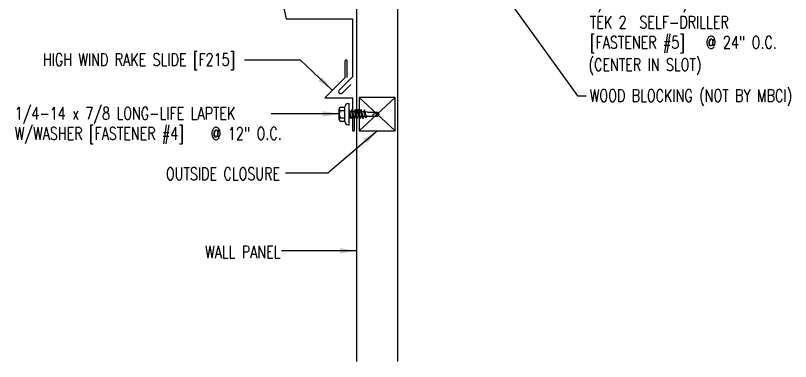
# Model space of a CAD drawing. Header units: inches. Extents: x 5.3 to 45.7, y 11.4 to 38.4.
# Drawn here: x 5.28 to 28.69, y 11.42 to 21.86 of the extents above; entities that cross this region are included whole.
import ezdxf
from ezdxf.enums import TextEntityAlignment as Align

# ---------------------------------------------------------------- set-up
doc = ezdxf.new("R2010")
doc.units = ezdxf.units.IN
doc.header["$MEASUREMENT"] = 0
for name, color, linetype in [('CLO', 3, 'Continuous'), ('FASTENER', 9, 'Continuous'), ('PANEL', 11, 'Continuous'), ('TEXT', 2, 'Continuous'), ('TRIM', 6, 'Continuous')]:
    doc.layers.add(name, color=color, linetype=linetype)
doc.styles.add('TEXT1', font='ROMANS.shx', dxfattribs={"width": 0.75, "height": 0.375})
doc.dimstyles.new('DETAIL$7', dxfattribs={"dimscale": 4, "dimtxt": 0.375, "dimasz": 0.125, "dimexe": 0.0625, "dimexo": 0.125, "dimgap": 0.0625, "dimtad": 1, "dimdec": 4, "dimzin": 3, "dimdsep": 46, "dimlunit": 4, "dimtxsty": 'TEXT1', "dimblk": 'ARCHTICK', "dimcen": 0.0625, "dimclrd": 7, "dimclre": 7, "dimclrt": 2, "dimadec": 0, "dimazin": 0, "dimtfac": 0.59375, "dimtdec": 4, "dimtmove": 2, "dimatfit": 3, "dimfxl": 0, "dimfrac": 2, "dimtolj": 1, "dimtzin": 3, "dimarcsym": 0})

# ---------------------------------------------------------------- blocks, each defined once
blk = doc.blocks.new('MB_DW4')
at = {"layer": 'FASTENER'}
for p, q in [((-0.217, 0.305), (-0.217, 0.171)), ((-0.163, 0.337), (0.159, 0.337)), ((-0.108, 0.305), (-0.108, 0.171)), ((0.105, 0.305), (0.105, 0.171)), ((0.214, 0.305), (0.214, 0.171)), ((-0.326, 0.071), (-0.326, 0.037)), ((-0.326, 0.037), (0.322, 0.037)), ((-0.226, 0.171), (0.214, 0.171)), ((-0.141, -0.014), (0.037, 0.037)), ((-0.105, -0.034), (0.137, 0.035)), ((-0.088, 0.037), (-0.088, 0.001)), ((-0.088, 0.037), (0.085, 0.037)), ((0.085, 0.037), (0.134, 0.037)), ((0.085, 0.02), (0.085, -0.041)), ((0.137, 0.035), (0.134, 0.037)), ((0.322, 0.071), (0.322, 0.037)), ((-0.105, -0.034), (-0.141, -0.014)), ((-0.141, -0.105), (0.102, -0.036)), ((-0.105, -0.125), (-0.141, -0.105)), ((-0.141, -0.196), (0.102, -0.127)), ((-0.105, -0.216), (-0.141, -0.196)), ((-0.141, -0.287), (0.102, -0.217)), ((-0.105, -0.125), (0.137, -0.056)), ((-0.105, -0.216), (0.137, -0.147)), ((-0.088, -0.029), (-0.088, -0.09)), ((-0.088, -0.12), (-0.088, -0.181)), ((-0.084, -0.27), (-0.088, -0.211)), ((0.084, -0.223), (0.085, -0.211)), ((0.085, -0.071), (0.085, -0.131)), ((0.085, -0.162), (0.085, -0.211)), ((0.137, -0.056), (0.102, -0.036)), ((0.137, -0.147), (0.102, -0.127)), ((0.137, -0.238), (0.102, -0.217)), ((-0.105, -0.307), (-0.141, -0.287)), ((-0.141, -0.378), (0.102, -0.308)), ((-0.105, -0.398), (-0.141, -0.378)), ((-0.122, -0.463), (0.089, -0.403)), ((-0.086, -0.483), (-0.122, -0.463)), ((-0.105, -0.307), (0.137, -0.238)), ((-0.105, -0.398), (0.137, -0.328)), ((-0.086, -0.483), (0.124, -0.423)), ((-0.078, -0.36), (-0.082, -0.3)), ((-0.071, -0.449), (-0.075, -0.389)), ((0.063, -0.515), (0.068, -0.439)), ((0.071, -0.408), (0.075, -0.346)), ((0.077, -0.315), (0.082, -0.253)), ((0.124, -0.423), (0.089, -0.403)), ((0.137, -0.328), (0.102, -0.308)), ((-0.066, -0.516), (-0.069, -0.478)), ((-0.066, -0.516), (-0.066, -0.82)), ((0.063, -0.516), (0.063, -0.82)), ((-0.002, -0.866), (-0.066, -0.82)), ((-0.003, -0.854), (0.009, -0.714)), ((-0.002, -0.866), (0.063, -0.82))]:
    blk.add_line(p, q, dxfattribs=at)
for centre, radius, start, end in [((-0.163, 0.274), 0.0628, 29.8754, 150.1246), ((-0.002, 0.141), 0.196, 56.9974, 123.0026), ((0.159, 0.274), 0.0628, 29.8754, 150.1246), ((-0.226, 0.071), 0.1, 90, 180), ((0.222, 0.071), 0.1, 0, 90), ((-0.036, -0.723), 0.0461, 11.1445, 130.906), ((0.073, -0.516), 0.01, 175.9484, 180), ((0.039, -0.855), 0.0422, 55.4585, 194.8454)]:
    blk.add_arc(centre, radius, start, end, dxfattribs=at)
blk = doc.blocks.new('FD-F5')
at = {"layer": 'TEXT', "style": 'TEXT1', "width": 0.75}
for s, p in [('1/4-14 x 1 1/4 SHOULDER', (0.0047, -0.0408)), ('TEK 2  SELF-DRILLER', (0.0047, -0.1926)), ('[FASTENER #5]', (0.0047, -0.3444))]:
    blk.add_text(s, height=0.09375, dxfattribs=at).set_placement(p)
blk.add_attdef('(QUANTITY)', (0.8792, -0.3444), '', height=0.0938, dxfattribs=at)
at = {"layer": 'TEXT', "style": 'TEXT1', "flags": 1}
for tag, p in [('Color', (0.0529, -0.546)), ('Calc', (0.0529, -0.546)), ('OPT1', (0.0529, -0.546)), ('Opt2', (0.0529, -0.546)), ('Opt3', (0.0529, -0.546)), ('Description', (0.0529, -0.546)), ('Multiple', (0.0529, -0.546)), ('Part', (0.0529, -0.546)), ('Spare1', (0.0529, -0.7335)), ('Spare2', (0.0529, -0.7335)), ('Spare3', (0.0529, -0.7335)), ('Spare4', (0.0529, -0.7335)), ('Spare5', (0.0529, -0.7335)), ('Spare6', (0.0529, -0.7335)), ('Spare7', (0.0529, -0.7335)), ('Spare8', (0.0529, -0.7335)), ('Spare9', (0.0529, -0.7335)), ('Spare10', (0.0529, -0.7335))]:
    blk.add_attdef(tag, p, '', height=0.0938, dxfattribs=at)
blk = doc.blocks.new('FD-F4')
at = {"layer": 'TEXT', "style": 'TEXT1', "width": 0.75}
for s, p in [('1/4-14 x 7/8 LONG-LIFE LAPTEK', (0.0047, -0.0408)), ('W/WASHER [FASTENER #4]', (0.0047, -0.1926))]:
    blk.add_text(s, height=0.09375, dxfattribs=at).set_placement(p)
blk.add_attdef('(QUANTITY)', (1.4847, -0.1926), '', height=0.0938, dxfattribs=at)
at = {"layer": 'TEXT', "style": 'TEXT1', "flags": 1}
for tag, p in [('Color', (0.0624, -0.4349)), ('Calc', (0.0624, -0.4349)), ('Opt1', (0.0624, -0.4349)), ('Opt2', (0.0624, -0.4349)), ('Opt3', (0.0624, -0.4349)), ('Description', (0.0624, -0.4349)), ('Multiple', (0.0624, -0.4349)), ('Part', (0.0624, -0.4349)), ('Spare1', (0.0624, -0.6224)), ('Spare2', (0.0624, -0.6224)), ('Spare3', (0.0624, -0.6224)), ('Spare4', (0.0624, -0.6224)), ('Spare5', (0.0624, -0.6224)), ('Spare6', (0.0624, -0.6224)), ('Spare7', (0.0624, -0.6224)), ('Spare8', (0.0624, -0.6224)), ('Spare9', (0.0624, -0.6224)), ('Spare10', (0.0624, -0.6224))]:
    blk.add_attdef(tag, p, '', height=0.0938, dxfattribs=at)
blk = doc.blocks.new('_ArchTick')
at = {"color": 0, "linetype": 'ByBlock', "const_width": 0.15}
blk.add_lwpolyline([(-0.5, -0.5), (0.5, 0.5)], dxfattribs=at)

msp = doc.modelspace()

# ---------------------------------------------------------------- linework, layer by layer
at = {"layer": 'CLO'}
for p, q in [((15.65866, 19.38128), (16.74471, 18.38128)), ((15.65866, 18.38128), (16.74471, 19.38128))]:
    msp.add_line(p, q, dxfattribs=at)
at = {"layer": 'CLO', "linetype": 'Continuous'}
msp.add_lwpolyline([(16.74471, 19.38128), (15.65866, 19.38128), (15.65866, 18.38128), (16.74471, 18.38128)], close=True, dxfattribs=at)
at = {"layer": 'PANEL'}
msp.add_lwpolyline([(16.826, 11.41889), (16.826, 27.92451), (15.576, 27.92451), (15.576, 11.41889)], dxfattribs=at)
at = {"layer": 'TRIM'}
for p, q in [((12.46341, 26.39977), (13.451, 21.75357)), ((13.451, 21.75357), (15.451, 21.75357)), ((15.451, 21.75357), (15.451, 20.00357)), ((15.23424, 19.99128), (15.23424, 20.49128)), ((15.29674, 19.99128), (15.29674, 20.49128)), ((15.23424, 19.99128), (14.61552, 19.37256)), ((15.451, 20.00357), (15.0535, 19.60607)), ((15.14188, 19.51768), (15.4041, 19.77989)), ((14.61552, 19.37256), (15.45295, 19.37256)), ((15.45295, 19.37256), (15.45295, 18.40376)), ((15.51545, 18.40376), (15.51545, 18.83676))]:
    msp.add_line(p, q, dxfattribs=at)
for centre, radius, start, end in [((15.26549, 20.48784), 0.03144, 6.278361, 173.721639), ((15.09769, 19.56187), 0.0625, 135, 315), ((15.4842, 18.40376), 0.03125, 180, 0)]:
    msp.add_arc(centre, radius, start, end, dxfattribs=at)

# ---------------------------------------------------------------- block references
at = {"layer": 'FASTENER', "rotation": 90.00000000000001}
msp.add_blockref('MB_DW4', (15.39407, 18.88221), dxfattribs=at)
at = {"layer": 'TEXT', "xscale": 4, "yscale": 4, "zscale": 4}
for name, p, values in [('FD-F5', (22.6097, 22.23725), {'(QUANTITY)': '@ 24" O.C.'}), ('FD-F4', (5.23287, 18.87893), {'(QUANTITY)': '@ 12" O.C.'})]:
    msp.add_blockref(name, p, dxfattribs=at).add_auto_attribs(values)

# ---------------------------------------------------------------- texts
at = {"layer": 'TEXT', "style": 'TEXT1', "width": 0.75}
for s, p in [('HIGH WIND RAKE SLIDE [F215]', (11.91163, 20.33875)), ('OUTSIDE CLOSURE', (13.26811, 16.89121)), ('WALL PANEL', (13.27981, 14.53585))]:
    msp.add_text(s, height=0.375, dxfattribs=at).set_placement(p, align=Align.RIGHT)
for s, p in [('(CENTER IN SLOT)', (22.58504, 20.18644)), ('WOOD BLOCKING (NOT BY MBCI)', (22.6245, 19.25234))]:
    msp.add_text(s, height=0.375, dxfattribs=at).set_placement(p)

# ---------------------------------------------------------------- leaders
for points in [[(19.2808, 23.54951), (22.25507, 19.42935), (22.51492, 19.42935)], [(14.84536, 19.6024), (13.88116, 20.50897), (12.19021, 20.50897)], [(15.0575, 18.89025), (13.69666, 18.89025), (12.99889, 18.89025)], [(16.21592, 18.38128), (14.71161, 17.09703), (13.43386, 17.09703)], [(15.576, 14.75789), (14.06811, 14.75789), (13.3069, 14.75789)]]:
    msp.add_leader(points, dimstyle='DETAIL$7')

doc.saveas('drawing.dxf')
